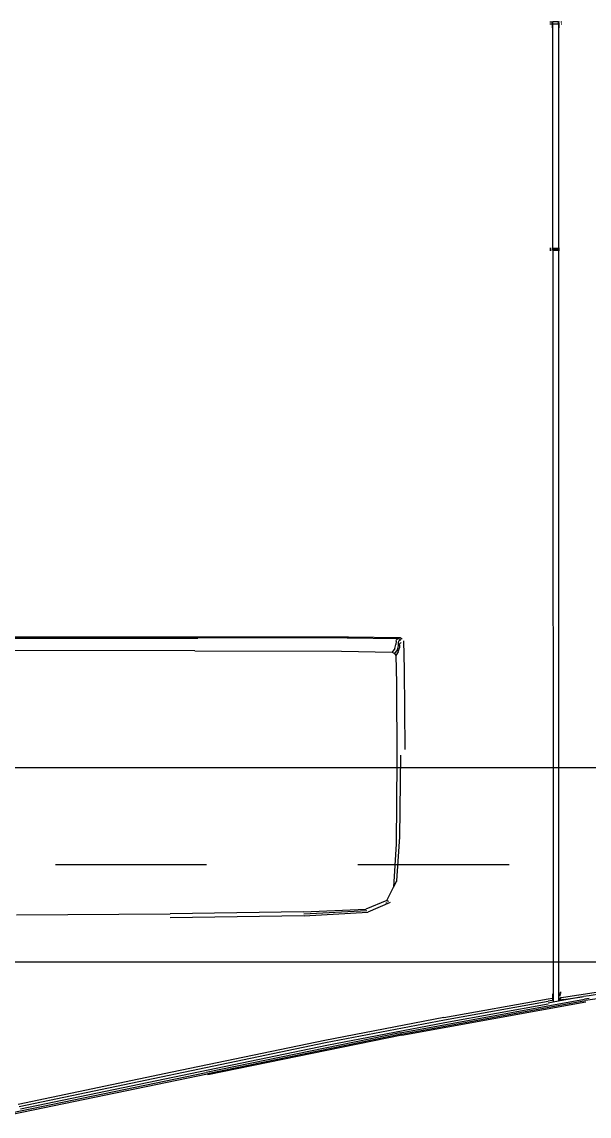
# Model space of a CAD drawing. Extents: x 41.9 to 126, y -21.3 to 38.1.
# Drawn here: x 101.066 to 101.441, y -12.445 to -11.722 of the extents above; entities that cross this region are included whole.
import ezdxf

# ---------------------------------------------------------------- set-up
doc = ezdxf.new("R2010")
doc.units = 0
for name, pattern in [('(_DASHED_)', [0.3, 0.2, -0.1]), ('AGUA_FRIA', [1000, 1000, 0]), ('DASHDOT2', [0.5, 0.25, -0.125, 0, -0.125])]:
    doc.linetypes.add(name, pattern=pattern)
for name, color, linetype in [('ARQUITETURA_R07', 8, 'CONTINUOUS'), ('LINHA_EIXO', 8, 'DASHDOT2'), ('LISTAGEM_TEXTO', 7, 'CONTINUOUS'), ('TUBO-PVC_SOLDAVEL_MARROM', 162, 'CONTINUOUS')]:
    doc.layers.add(name, color=color, linetype=linetype)

# ---------------------------------------------------------------- blocks, each defined once
blk = doc.blocks.new('VISTAS')
at = {"layer": 'ARQUITETURA_R07'}
for p, q in [((1.80938, -0.30432), (1.80899, -0.30432)), ((1.80899, -0.30461), (1.80921, -0.30461)), ((1.80927, -0.30461), (1.80946, -0.30461)), ((1.80952, -0.30429), (1.80944, -0.30432)), ((1.80946, -0.30461), (1.80946, -0.30444)), ((1.80946, -0.30461), (1.80952, -0.30459)), ((1.80946, -0.30528), (1.80946, -0.30461)), ((1.81047, -0.30429), (1.80952, -0.30429)), ((1.80952, -0.30453), (1.80952, -0.30429)), ((1.80952, -0.30459), (1.81047, -0.30459)), ((1.80952, -0.34173), (1.80952, -0.30459)), ((1.81047, -0.30459), (1.81046, -0.34173)), ((1.81062, -0.30432), (1.81047, -0.30429)), ((1.81047, -0.30453), (1.81047, -0.30429)), ((1.81047, -0.30459), (1.81053, -0.30461)), ((1.81053, -0.30461), (1.81053, -0.30444)), ((1.81053, -0.30528), (1.81053, -0.30461)), ((1.81053, -0.30461), (1.81062, -0.30461)), ((1.811, -0.30432), (1.81081, -0.30432)), ((1.81087, -0.30461), (1.811, -0.30461)), ((1.80921, -0.34173), (1.80899, -0.34173)), ((1.80921, -0.34194), (1.80899, -0.34194)), ((1.80899, -0.34199), (1.80921, -0.34199)), ((1.80946, -0.34199), (1.80944, -0.34195)), ((1.80952, -0.34173), (1.80946, -0.34173)), ((1.80952, -0.34195), (1.80946, -0.34194)), ((1.80946, -0.34199), (1.80952, -0.34199)), ((1.81046, -0.34173), (1.80952, -0.34173)), ((1.80952, -0.34195), (1.80952, -0.34173)), ((1.81046, -0.34194), (1.80952, -0.34195)), ((1.81046, -0.34194), (1.80952, -0.34199)), ((1.80952, -0.34199), (1.80952, -0.34195)), ((1.80952, -0.34199), (1.81046, -0.34199)), ((1.80952, -0.34199), (1.80954, -0.4662)), ((1.81046, -0.34199), (1.81045, -0.46604)), ((1.81063, -0.34173), (1.81046, -0.34173)), ((1.81046, -0.34173), (1.81046, -0.34194)), ((1.81063, -0.34194), (1.81046, -0.34194)), ((1.81046, -0.34194), (1.81046, -0.34199)), ((1.81046, -0.34199), (1.81063, -0.34199)), ((1.63342, -0.40592), (1.77573, -0.40585)), ((1.63365, -0.40612), (1.75084, -0.40607)), ((1.72199, -0.40597), (1.75093, -0.40597)), ((1.75093, -0.40597), (1.77554, -0.406)), ((1.77554, -0.406), (1.78403, -0.40611)), ((1.77573, -0.40585), (1.78426, -0.40595)), ((1.78362, -0.40659), (1.78358, -0.40712)), ((1.78362, -0.40659), (1.78367, -0.40637)), ((1.78374, -0.40631), (1.78367, -0.40637)), ((1.78374, -0.40631), (1.78386, -0.40623)), ((1.78403, -0.40611), (1.78386, -0.40623)), ((1.78402, -0.40659), (1.78397, -0.40681)), ((1.78409, -0.40652), (1.78402, -0.40659)), ((1.78403, -0.40611), (1.78439, -0.40633)), ((1.78421, -0.40644), (1.78409, -0.40652)), ((1.78426, -0.40595), (1.78462, -0.40617)), ((1.78482, -0.40653), (1.78494, -0.41123)), ((1.75036, -0.40815), (1.63405, -0.40797)), ((1.75036, -0.40815), (1.7746, -0.40825)), ((1.7746, -0.40825), (1.78297, -0.40838)), ((1.7834, -0.40777), (1.78297, -0.40838)), ((1.78297, -0.40838), (1.78332, -0.4086)), ((1.78376, -0.40799), (1.78332, -0.4086)), ((1.7834, -0.40777), (1.78358, -0.40712)), ((1.78397, -0.40836), (1.78354, -0.40896)), ((1.78393, -0.40734), (1.78376, -0.40799)), ((1.78397, -0.40681), (1.78393, -0.40734)), ((1.78397, -0.40836), (1.78414, -0.4077)), ((1.78419, -0.40717), (1.78414, -0.4077)), ((1.78419, -0.40717), (1.78423, -0.40696)), ((1.78431, -0.40689), (1.78423, -0.40696)), ((1.78431, -0.40689), (1.78443, -0.40681)), ((1.78332, -0.4086), (1.78354, -0.40896)), ((1.78354, -0.40896), (1.78365, -0.41353)), ((1.78494, -0.41123), (1.78504, -0.42445)), ((1.78365, -0.41353), (1.78372, -0.42636)), ((1.78372, -0.42636), (1.7836, -0.44007)), ((1.78431, -0.42541), (1.78416, -0.43888)), ((1.78416, -0.43888), (1.78373, -0.44531)), ((1.7836, -0.44007), (1.78315, -0.4472)), ((1.78367, -0.44615), (1.78315, -0.4472)), ((1.78373, -0.44531), (1.78367, -0.44615)), ((1.78367, -0.44615), (1.78376, -0.44615)), ((1.78205, -0.44941), (1.78315, -0.4472)), ((1.78205, -0.44941), (1.77858, -0.45086)), ((1.78264, -0.44972), (1.77891, -0.45133)), ((1.78191, -0.44981), (1.78189, -0.44986)), ((1.78201, -0.44974), (1.78201, -0.44979)), ((1.78212, -0.44944), (1.78205, -0.44941)), ((1.78224, -0.4495), (1.78212, -0.44944)), ((1.78242, -0.44959), (1.78224, -0.4495)), ((1.72084, -0.45178), (1.74624, -0.45161)), ((1.7683, -0.45131), (1.74624, -0.45161)), ((1.7683, -0.45131), (1.77858, -0.45086)), ((1.77879, -0.45114), (1.76835, -0.45168)), ((1.76839, -0.45192), (1.77891, -0.45133)), ((1.76839, -0.45192), (1.74624, -0.4523)), ((1.84517, -0.46154), (1.81489, -0.46595)), ((1.82754, -0.46291), (1.81126, -0.46542)), ((1.8276, -0.46327), (1.8155, -0.46515)), ((1.78428, -0.47126), (1.81473, -0.46572)), ((1.78446, -0.47149), (1.81489, -0.46595)), ((1.78454, -0.47168), (1.81498, -0.46614)), ((1.79151, -0.46876), (1.80873, -0.46567)), ((1.79158, -0.46913), (1.80873, -0.46604)), ((1.80954, -0.4662), (1.80872, -0.46635)), ((1.80873, -0.46567), (1.80947, -0.46554)), ((1.80938, -0.46593), (1.80873, -0.46604)), ((1.80947, -0.4648), (1.80947, -0.46554)), ((1.80947, -0.46554), (1.80947, -0.46591)), ((1.81045, -0.46604), (1.80954, -0.4662)), ((1.81438, -0.46532), (1.81045, -0.46604)), ((1.81051, -0.46456), (1.81051, -0.46512)), ((1.81051, -0.46512), (1.81061, -0.46511)), ((1.81051, -0.46554), (1.81051, -0.46512)), ((1.81051, -0.46554), (1.81061, -0.46553)), ((1.81051, -0.46554), (1.81051, -0.46592)), ((1.81061, -0.46479), (1.81061, -0.46498)), ((1.81076, -0.46495), (1.81061, -0.46498)), ((1.81061, -0.46498), (1.81061, -0.46511)), ((1.81061, -0.46511), (1.81076, -0.46508)), ((1.81061, -0.46553), (1.81076, -0.4655)), ((1.81061, -0.46553), (1.81061, -0.4659)), ((1.81061, -0.4659), (1.81076, -0.46588)), ((1.81076, -0.46452), (1.81076, -0.46477)), ((1.81126, -0.46542), (1.81076, -0.4655)), ((1.81076, -0.4655), (1.81076, -0.46588)), ((1.81126, -0.46579), (1.81076, -0.46588)), ((1.81126, -0.46579), (1.81438, -0.46532)), ((1.81438, -0.46532), (1.81456, -0.46529)), ((1.8155, -0.46515), (1.81456, -0.46529)), ((1.81552, -0.46559), (1.81473, -0.46572)), ((1.79167, -0.46957), (1.80873, -0.4665)), ((1.79151, -0.46876), (1.77184, -0.47254)), ((1.77196, -0.47289), (1.79158, -0.46913)), ((1.77213, -0.47332), (1.79167, -0.46957)), ((1.78428, -0.47126), (1.7522, -0.47782)), ((1.78446, -0.47149), (1.75241, -0.47804)), ((1.78454, -0.47168), (1.75251, -0.47822)), ((1.72131, -0.48345), (1.77196, -0.47289)), ((1.72152, -0.48384), (1.77213, -0.47332)), ((1.77184, -0.47254), (1.74662, -0.47778)), ((1.71832, -0.48483), (1.7522, -0.47782)), ((1.71856, -0.48502), (1.75241, -0.47804)), ((1.74662, -0.47778), (1.72116, -0.48312))]:
    blk.add_line(p, q, dxfattribs=at)

msp = doc.modelspace()

# ---------------------------------------------------------------- linework, layer by layer
at = {"layer": 'LINHA_EIXO', "linetype": '(_DASHED_)', "ltscale": 0.5}
msp.add_line((101.78853, -12.27892), (89.12158, -12.27892), dxfattribs=at)
at = {"layer": 'TUBO-PVC_SOLDAVEL_MARROM', "linetype": 'AGUA_FRIA'}
msp.add_lwpolyline([(99.07653, -12.27892), (99.07653, -12.34292), (101.64053, -12.34292), (101.64053, -12.27892), (101.64053, -12.21492), (99.07653, -12.21492)], close=True, dxfattribs=at)

# ---------------------------------------------------------------- block references
at = {"layer": 'LISTAGEM_TEXTO', "xscale": 4, "yscale": 4, "zscale": 4}
msp.add_blockref('VISTAS', (94.17935, -10.50483), dxfattribs=at)

doc.saveas('drawing.dxf')
